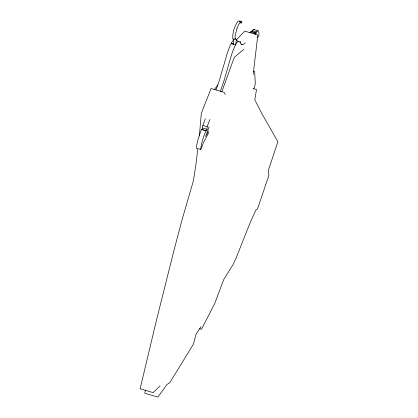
<?xml version="1.0" encoding="UTF-8"?>
<svg xmlns="http://www.w3.org/2000/svg" width="418" height="418" viewBox="0 0 418 418"><rect width="100%" height="100%" fill="white"/><g stroke="black" fill="none" stroke-linecap="round" stroke-linejoin="round"><path stroke-width="0.63" d="M208.765 132.715A1497.825 270.571 -73.4 0 1 203.77 141.989A6.004 1.087 -73.4 0 0 202.249 145.981L200.713 149.44L196.356 148.144A13.946 2.518 -73.4 0 1 198.498 137.835L201.471 129.449L201.904 129.46L202.646 128.007L202.834 125.426L205.311 118.785M201.471 129.449L206.257 130.756L207.004 129.303L207.187 126.722L209.888 119.475M199.36 135.965L201.309 113.44L211.074 88.501L224.142 92.383L225.234 94.468M197.787 149.007L196.209 162.43L193.398 180.748L181.814 220.652L173.71 251.464L156.212 321.238L140.124 388.766L153.187 392.654L160.078 385.84M233.688 40.985L233.291 44.339L233.599 43.775L231.426 43.127M235.778 44.423L236.348 39.605L235.846 38.696L234.759 38.372M253.193 74.414L257.822 34.997L244.76 31.115L236.614 39.616L236.405 40.546M145.391 390.088L144.769 393.213L157.832 397.1L167.017 384.44L169.64 382.893L193.44 344.118L196.032 334.363L201.021 326.719M255.246 34.25L255.576 32.604L251.223 31.308L249.755 32.829M251.819 31.831L252.148 30.571L253.454 29.354L257.927 30.655A20.607 3.72 -73.4 0 1 258.899 35.582A8.726 1.578 -73.4 0 1 257.389 37.636M256.009 33.759L256.506 31.867L257.927 30.655M253.742 88.992L255.299 84.049L254.682 71.515L253.439 71.149M237.084 28.173L235.266 34.96L235.02 37.834L235.517 38.848M205.823 130.745L202.855 139.131A13.946 2.518 -73.4 0 0 200.713 149.44M215.97 89.943L219.173 81.04L226.89 54.492A16.746 3.025 -73.4 0 1 231.008 43.89L231.682 42.657A16.746 3.025 -73.4 0 1 233.928 40.029M220.323 91.239L223.525 82.336L231.248 55.787A16.746 3.025 -73.4 0 1 235.365 45.186L236.034 43.953A16.746 3.025 -73.4 0 1 238.694 41.293L240.151 42.239L241.28 44.209L242.842 44.742L245.235 42.918M209.146 126.711L205.588 136.524L208.545 131.043M221.812 91.751L234.252 57.407L243.684 49.387M237.037 28.299L238.955 23.91L240.402 22.431M214.471 89.442L217.956 84.844M254.107 34.124L255.576 32.604M239.922 42.354L240.878 41.622M239.295 21.553L239.812 20.984L241.985 21.631L241.264 23.089L239.885 22.828M235.611 39.569L232.821 38.968C232.356 32.834 234.451 25.811 238.25 20.921L240.674 21.548L241.233 22.248M252.148 30.571L256.506 31.867M250.628 31.925L254.985 33.221M236.201 40.551L238.694 41.293M240.825 44.109L242.069 44.475M231.117 43.691L235.47 44.987M253.392 88.611L256.506 89.536L254.813 99.845L262.399 114.605L277.876 141.712L268.586 169.687L268.811 175.607L258.12 207.15L257.065 209.204L256.088 209.596L249.954 223.191L236.149 257.932L233.098 264.521L223.849 279.292L214.763 303.442L201.492 329.269L199.626 328.71M202.834 125.426L207.187 126.722M202.646 128.007L207.004 129.303M201.904 129.46L206.257 130.756M233.437 38.921L233.814 39.929M253.569 29.359A20.607 3.72 -73.4 0 1 254.134 29.866"/></g></svg>
